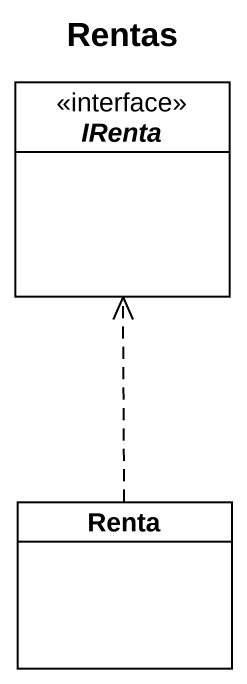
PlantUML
@startuml
title Rentas
hide circle
hide empty members
interface IRenta
class Renta
Renta .up.> IRenta
@enduml
